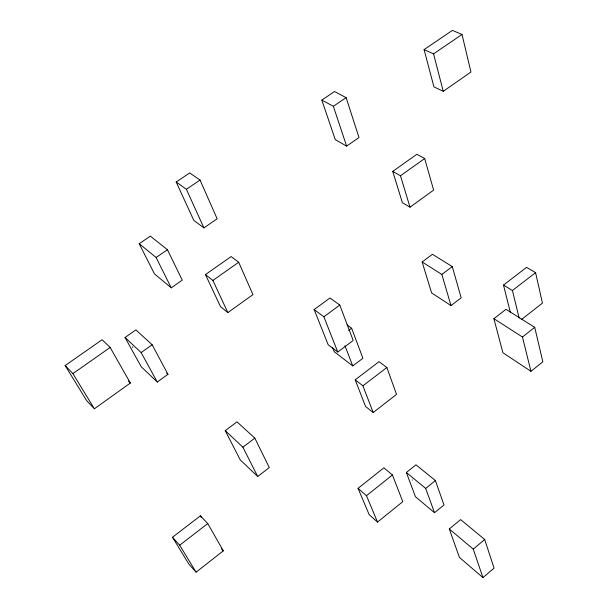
<?xml version="1.0" encoding="UTF-8"?>
<svg xmlns="http://www.w3.org/2000/svg" width="608" height="608" viewBox="0 0 608 608"><rect width="100%" height="100%" fill="white"/><g stroke="black" fill="none" stroke-linecap="round" stroke-linejoin="round"><path stroke-width="0.91" d="M482.942 577.6L494.061 568.13L484.698 539.494L460.606 519.597L449.297 528.968L459.428 557.414L482.942 577.6L473.252 549.123L449.297 528.968M473.252 549.123L484.698 539.494M434.53 512.726L444 504.967L435.389 480.571L415.948 464.816L406.357 472.507L415.454 496.736L434.53 512.726L425.691 488.429L406.357 472.507M425.691 488.429L435.389 480.571M377.515 522.097L402.792 501.646L392.426 474.97L383.876 467.818L358.051 488.338L369.208 514.71L377.515 522.097L366.472 495.695L358.051 488.338M530.944 371.328L542.845 361.798L534.728 327.347L505.985 309.312L493.894 318.691L502.915 352.731L530.944 371.328L522.47 337.014L493.894 318.691M366.472 495.695L392.426 474.97M522.47 337.014L534.728 327.347M196.08 572.166L223.341 550.84L207.754 523.572L200.389 515.842L172.474 537.259L188.928 564.194L196.08 572.166L179.672 545.224L172.474 537.259M521.307 319.648L542.45 303.103L535.58 272.635L526.566 267.368L503.492 285.084L510.393 312.527M373.183 412.528L396.538 394.41L386.855 367.506L379.02 361.669L355.194 379.818L365.552 406.463L373.183 412.528L362.923 385.829L355.194 379.818M179.672 545.224L207.754 523.572M519.171 318.037L512.407 290.51L535.58 272.635M257.701 476.49L269.298 467.582L254.828 438.14L237.014 421.853L225.234 430.669L240.221 459.868L257.701 476.49L242.896 447.176L225.234 430.669M362.923 385.829L386.855 367.506M451.014 305.588L461.191 297.836L452.268 266.585L432.463 254.304L422.134 261.972L431.619 292.919L451.014 305.588L441.834 274.413L422.134 261.972M242.896 447.176L254.828 438.14M332.538 347.388L334.271 351.758L352.762 365.932L362.908 358.249L351.629 328.259L347.107 324.946M337.759 352.047L353.18 340.48L339.781 305.064L329.962 297.996L314.154 309.578L328.168 344.713L337.759 352.047L323.874 316.783L314.154 309.578M441.834 274.413L452.268 266.585M348.658 330.486L351.629 328.259M323.874 316.783L339.781 305.064M410.005 207.176L433.626 190.091L424.688 158.544L416.845 154.295L392.745 171.38L402.367 202.662L410.005 207.176L400.482 175.773L392.745 171.38M157.274 382.037L167.968 374.323L152.137 344.759L135.873 329.878L125.028 337.493L141.238 366.784L157.274 382.037L141.14 352.564L125.028 337.493M227.848 312.588L252.951 294.622L238.701 262.261L231.131 256.576L205.466 274.565L220.491 306.622L227.848 312.588L212.891 280.425L205.466 274.565M94.384 408.781L130.378 383.01L110.139 347.464L102.114 339.728L65.155 365.552L86.648 400.619L94.384 408.781L72.907 373.608L65.155 365.552M400.482 175.773L424.688 158.544M141.14 352.564L152.137 344.759M212.891 280.425L238.701 262.261M72.907 373.608L110.139 347.464M443.247 91.306L470.949 72.04L462.012 34.458L452.39 30.4L424.088 49.62L433.922 86.868L443.247 91.306L433.557 53.869L424.088 49.62M171.243 287.835L182.271 280.136L167.428 249.706L150.366 236.132L139.202 243.717L154.424 273.813L171.243 287.835L156.104 257.48L139.202 243.717M346.621 146.11L359.016 137.537L346.119 97.637L334.506 91.534L321.83 100.077L335.259 139.642L346.621 146.11L333.351 106.294L321.83 100.077M156.104 257.48L167.428 249.706M203.916 227.894L217.155 218.796L200.047 180.082L189.734 172.93L176.176 181.997L193.8 220.385L203.916 227.894L186.382 189.286L176.176 181.997M433.557 53.869L462.012 34.458M333.351 106.294L346.119 97.637M186.382 189.286L200.047 180.082M503.492 285.084L512.407 290.51M166.622 373.069L167.968 374.323M128.379 381.049L130.378 383.01M221.517 548.902L223.341 550.84M200.389 515.842L201.316 517.446M344.949 345.709L352.762 365.932M412.201 480.107A11.909 3.124 51.2 0 1 412.254 479.932M132.848 347.525A22.929 3.58 53.8 0 1 132.62 346.864"/></g></svg>
